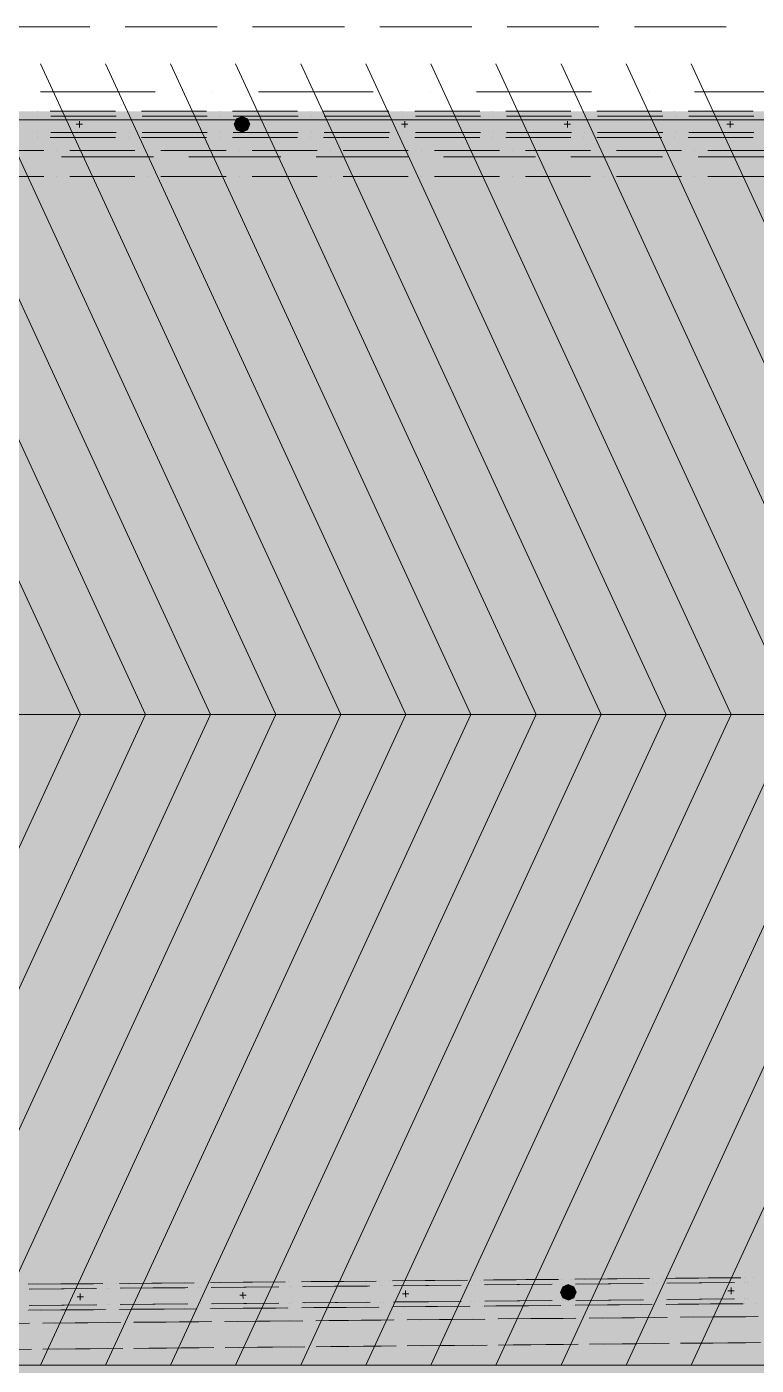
# Model space of a CAD drawing. Header units: inches. Extents: x 206002 to 410047, y 60394 to 83306.
# Drawn here: x 374307 to 375431, y 79249 to 81311 of the extents above; entities that cross this region are included whole.
import ezdxf

# ---------------------------------------------------------------- set-up
doc = ezdxf.new("R2010")
doc.units = ezdxf.units.IN
doc.header["$MEASUREMENT"] = 0
doc.layers.add('PDF_Shell - Roof', color=7, linetype='Continuous')
doc.layers.add('PDF_Structural - Bearing', color=7, linetype='Continuous')

msp = doc.modelspace()

# ---------------------------------------------------------------- hatches: boundary and pattern name
at = {"layer": 'PDF_Structural - Bearing', "true_color": 0xffffff, "transparency": 33554559}
for points in [[(376367.9, 81181), (365681.6, 81181), (365665.4, 81181), (365639, 81181), (365628.5, 81179.6), (365625, 81178.1), (365641.1, 81140.8), (365641.7, 81140.9), (365665.4, 81140.9), (365681.6, 81140.9), (376367.9, 81140.9)], [(376367.9, 81173.5), (365683.7, 81173.5), (365667.1, 81173.5), (365663.7, 81173.5), (365639.5, 81173.5), (365630.5, 81172.3), (365628.9, 81171.6), (365638.9, 81148.1), (365641.2, 81148.4), (365663.7, 81148.4), (365667.1, 81148.4), (365683.7, 81148.4), (376367.9, 81148.4)], [(374639, 81148.9), (374647.5, 81152.5), (374651, 81161), (374647.5, 81169.5), (374639, 81173), (374630.5, 81169.5), (374626.9, 81161), (374630.5, 81152.5)], [(376367.9, 81120.9), (365742.1, 81120.8), (365725.6, 81120.8), (365699, 81120.8), (365688.3, 81119.3), (365684.4, 81117.5), (365701.1, 81080.6), (365701.9, 81080.7), (365725.6, 81080.7), (365742.1, 81080.7), (376367.9, 81080.8)], [(376549, 79400.4), (376508.9, 79400.4), (376508.9, 79394.2), (367187.2, 79308.2), (367170.9, 79308), (367144.2, 79307.8), (367133.7, 79306.3), (367130.5, 79304.8), (367146.9, 79267.6), (367147.4, 79267.7), (367171.2, 79267.9), (367187.6, 79268.1), (376516.1, 79354.2), (376529.2, 79354.3), (376549, 79354.5)], [(376479.1, 79393.9), (367187.2, 79308.2), (367170.9, 79308), (367144.2, 79307.8), (367133.7, 79306.3), (367130.5, 79304.8), (367146.9, 79267.6), (367147.4, 79267.7), (367171.2, 79267.9), (367187.6, 79268.1), (376479.5, 79353.8)], [(376516.1, 79398.2), (376515.9, 79396.5), (376514.6, 79393.4), (376512.5, 79390.6), (376509.8, 79388.5), (376506.7, 79387.2), (376502.6, 79386.6), (376486.8, 79386.5), (367189.7, 79300.7), (367172.8, 79300.5), (367169.1, 79300.5), (367144.8, 79300.3), (367137.6, 79299.2), (367141.3, 79274), (367142.8, 79274.6), (367146.8, 79275.2), (367169.3, 79275.4), (367173.1, 79275.5), (367189.9, 79275.6), (376487, 79361.4), (376503.7, 79361.6), (376504.5, 79361.6), (376513.5, 79362.9), (376522.6, 79366.7), (376530.5, 79372.9), (376536.6, 79380.8), (376539.7, 79388.4)], [(376479.2, 79386.4), (367189.7, 79300.7), (367172.8, 79300.5), (367169.1, 79300.5), (367144.8, 79300.3), (367137.6, 79299.2), (367141.3, 79274), (367142.8, 79274.6), (367146.8, 79275.2), (367169.3, 79275.4), (367173.1, 79275.5), (367189.9, 79275.6), (376479.4, 79361.4)], [(375141.8, 79349.5), (375150.3, 79353.1), (375153.7, 79361.6), (375150.1, 79370.1), (375141.6, 79373.6), (375133.1, 79370), (375129.7, 79361.4), (375133.3, 79353)], [(375141.8, 79349.5), (375150.3, 79353.1), (375153.7, 79361.6), (375150.1, 79370.1), (375141.6, 79373.6), (375133.1, 79370), (375129.7, 79361.4), (375133.3, 79353)], [(376609.2, 79342), (376569.1, 79342), (376569.1, 79334.6), (367180.9, 79248), (367181.2, 79207.9), (376575.7, 79294.6), (376589.3, 79294.7), (376609.2, 79294.9)]]:
    msp.add_hatch(color=7, dxfattribs=at).paths.add_polyline_path(points)

# ---------------------------------------------------------------- linework, layer by layer
at = {"layer": 'PDF_Shell - Roof', "lineweight": 13}
msp.add_lwpolyline([(369709.9, 81167.7), (369744.7, 81167.7), (376478.8, 81167.7), (376478.8, 79162.5), (369744.7, 79162.5), (369709.9, 79162.5)], dxfattribs=at)
at = {"layer": 'PDF_Shell - Roof', "color": 7, "lineweight": 0, "true_color": 0xffffff, "transparency": 33554559}
msp.add_solid([(369744.7, 79162.5), (369744.7, 81167.7), (376478.8, 79162.5), (376478.8, 81167.7)], dxfattribs=at)
at = {"layer": 'PDF_Structural - Bearing', "lineweight": 18}
for points in [[(374263, 81311.3), (374404.5, 81311.3)], [(374459.1, 81311.3), (374600.6, 81311.3)], [(374655.2, 81311.3), (374796.7, 81311.3)], [(374851.3, 81311.3), (374992.8, 81311.3)], [(375047.4, 81311.3), (375188.9, 81311.3)], [(375243.6, 81311.3), (375385.1, 81311.3)], [(374361, 81110.8), (374502.5, 81110.8)], [(374557.2, 81110.8), (374698.6, 81110.8)], [(374753.3, 81110.8), (374894.7, 81110.8)], [(374949.4, 81110.8), (375090.9, 81110.8)], [(375145.5, 81110.8), (375287, 81110.8)], [(375341.6, 81110.8), (375483.2, 81110.8)]]:
    msp.add_lwpolyline(points, dxfattribs=at)
for points in [[(374390, 80251.8), (373927.3, 81254.4), (374390, 80251.8), (373927.3, 79249.2)], [(374490.3, 80251.8), (374027.6, 81254.4), (374490.3, 80251.8), (374027.6, 79249.2)], [(374590.5, 80251.8), (374127.8, 81254.4), (374590.5, 80251.8), (374127.8, 79249.2)], [(374690.8, 80251.8), (374228.1, 81254.4), (374690.8, 80251.8), (374228.1, 79249.2)], [(374791.1, 80251.8), (374328.4, 81254.4), (374791.1, 80251.8), (374328.4, 79249.2)], [(374891.3, 80251.8), (374428.6, 81254.4), (374891.3, 80251.8), (374428.6, 79249.2)], [(374991.6, 80251.8), (374528.9, 81254.4), (374991.6, 80251.8), (374528.9, 79249.2)], [(375091.9, 80251.8), (374629.1, 81254.4), (375091.9, 80251.8), (374629.1, 79249.2)], [(375192.1, 80251.8), (374729.4, 81254.4), (375192.1, 80251.8), (374729.4, 79249.2)], [(375292.4, 80251.8), (374829.7, 81254.4), (375292.4, 80251.8), (374829.7, 79249.2)], [(375392.7, 80251.8), (374929.9, 81254.4), (375392.7, 80251.8), (374929.9, 79249.2)], [(375492.9, 80251.8), (375030.2, 81254.4), (375492.9, 80251.8), (375030.2, 79249.2)], [(375593.2, 80251.8), (375130.5, 81254.4), (375593.2, 80251.8), (375130.5, 79249.2)], [(375693.5, 80251.8), (375230.7, 81254.4), (375693.5, 80251.8), (375230.7, 79249.2)], [(375793.7, 80251.8), (375331, 81254.4), (375793.7, 80251.8), (375331, 79249.2)]]:
    msp.add_lwpolyline(points, close=True, dxfattribs=at)
at = {"layer": 'PDF_Structural - Bearing', "lineweight": 20}
for points in [[(374328.3, 81211), (374505.1, 81211)], [(374593.6, 81211), (374593.6, 81211)], [(374664.2, 81211), (374841.1, 81211)], [(374929.5, 81211), (374929.5, 81211)], [(375000.3, 81211), (375177.2, 81211)], [(375265.6, 81211), (375265.6, 81211)], [(375336.3, 81211), (375513.2, 81211)]]:
    msp.add_lwpolyline(points, dxfattribs=at)
at = {"layer": 'PDF_Structural - Bearing', "lineweight": 13}
for points in [[(374323.4, 81181), (374323.4, 81181)], [(374324.5, 81173.5), (374324.5, 81173.5)], [(374443.8, 81181), (374393.6, 81181), (374343.5, 81181)], [(374444.9, 81173.5), (374394.7, 81173.5), (374344.6, 81173.5)], [(374388.3, 81166), (374388.3, 81161), (374388.3, 81156)], [(374463.8, 81181), (374463.8, 81181)], [(374464.9, 81173.5), (374464.9, 81173.5)], [(374584.1, 81181), (374534, 81181), (374483.9, 81181)], [(374585.2, 81173.5), (374535.1, 81173.5), (374485, 81173.5)], [(374604.2, 81181), (374604.2, 81181)], [(374605.3, 81173.5), (374605.3, 81173.5)], [(374724.5, 81181), (374674.4, 81181), (374624.2, 81181)], [(374725.6, 81173.5), (374675.5, 81173.5), (374625.3, 81173.5)], [(374744.6, 81181), (374744.6, 81181)], [(374745.7, 81173.5), (374745.7, 81173.5)], [(374864.9, 81181), (374814.7, 81181), (374764.6, 81181)], [(374866, 81173.5), (374815.8, 81173.5), (374765.7, 81173.5)], [(374884.9, 81181), (374884.9, 81181)], [(374886, 81173.5), (374886, 81173.5)], [(374889.6, 81166), (374889.6, 81161), (374889.6, 81156)], [(375005.2, 81181), (374955.1, 81181), (374905, 81181)], [(375006.3, 81173.5), (374956.2, 81173.5), (374906.1, 81173.5)], [(375025.3, 81181), (375025.3, 81181)], [(375026.4, 81173.5), (375026.4, 81173.5)], [(375145.6, 81181), (375095.5, 81181), (375045.3, 81181)], [(375146.7, 81173.5), (375096.6, 81173.5), (375046.4, 81173.5)], [(375140.3, 81166), (375140.3, 81161), (375140.3, 81156)], [(375165.7, 81181), (375165.7, 81181)], [(375166.8, 81173.5), (375166.8, 81173.5)], [(375286, 81181), (375235.8, 81181), (375185.7, 81181)], [(375287.1, 81173.5), (375236.9, 81173.5), (375186.8, 81173.5)], [(375306, 81181), (375306, 81181)], [(375307.1, 81173.5), (375307.1, 81173.5)], [(375426.3, 81181), (375376.2, 81181), (375326.1, 81181)], [(375427.5, 81173.5), (375377.3, 81173.5), (375327.2, 81173.5)], [(375391, 81166), (375391, 81161), (375391, 81156)], [(374324.5, 81148.4), (374324.5, 81148.4)], [(374344.6, 81148.4), (374394.7, 81148.4), (374444.9, 81148.4)], [(374393.3, 81161), (374388.3, 81161), (374383.3, 81161)], [(374464.9, 81148.4), (374464.9, 81148.4)], [(374485, 81148.4), (374535.1, 81148.4), (374585.2, 81148.4)], [(374605.3, 81148.4), (374605.3, 81148.4)], [(374625.3, 81148.4), (374675.5, 81148.4), (374725.6, 81148.4)], [(374626.9, 81161), (374626.9, 81161)], [(374651, 81161), (374651, 81161)], [(374745.7, 81148.4), (374745.7, 81148.4)], [(374765.7, 81148.4), (374815.8, 81148.4), (374866, 81148.4)], [(374894.6, 81161), (374889.6, 81161), (374884.6, 81161)], [(374886, 81148.4), (374886, 81148.4)], [(374906.1, 81148.4), (374956.2, 81148.4), (375006.3, 81148.4)], [(375026.4, 81148.4), (375026.4, 81148.4)], [(375046.4, 81148.4), (375096.6, 81148.4), (375146.7, 81148.4)], [(375145.3, 81161), (375140.3, 81161), (375135.3, 81161)], [(375166.8, 81148.4), (375166.8, 81148.4)], [(375186.8, 81148.4), (375236.9, 81148.4), (375287.1, 81148.4)], [(375307.1, 81148.4), (375307.1, 81148.4)], [(375327.2, 81148.4), (375377.3, 81148.4), (375427.5, 81148.4)], [(375396, 81161), (375391, 81161), (375385.9, 81161)], [(374323.4, 81140.9), (374323.4, 81140.9)], [(374343.5, 81140.9), (374393.6, 81140.9), (374443.8, 81140.9)], [(374463.8, 81140.9), (374463.8, 81140.9)], [(374483.9, 81140.9), (374534, 81140.9), (374584.1, 81140.9)], [(374604.2, 81140.9), (374604.2, 81140.9)], [(374624.2, 81140.9), (374674.4, 81140.9), (374724.5, 81140.9)], [(374744.6, 81140.9), (374744.6, 81140.9)], [(374764.6, 81140.9), (374814.7, 81140.9), (374864.9, 81140.9)], [(374884.9, 81140.9), (374884.9, 81140.9)], [(374905, 81140.9), (374955.1, 81140.9), (375005.2, 81140.9)], [(375025.3, 81140.9), (375025.3, 81140.9)], [(375045.3, 81140.9), (375095.5, 81140.9), (375145.6, 81140.9)], [(375165.7, 81140.9), (375165.7, 81140.9)], [(375185.7, 81140.9), (375235.8, 81140.9), (375286, 81140.9)], [(375306, 81140.9), (375306, 81140.9)], [(375326.1, 81140.9), (375376.2, 81140.9), (375426.3, 81140.9)], [(374333.7, 81120.9), (374283.5, 81120.9), (374233.4, 81120.9)], [(374353.7, 81120.9), (374353.7, 81120.9)], [(374474, 81120.9), (374423.9, 81120.9), (374373.8, 81120.9)], [(374494.1, 81120.9), (374494.1, 81120.9)], [(374614.4, 81120.9), (374564.3, 81120.9), (374514.1, 81120.9)], [(374634.5, 81120.9), (374634.5, 81120.9)], [(374754.8, 81120.9), (374704.6, 81120.9), (374654.5, 81120.9)], [(374774.8, 81120.9), (374774.8, 81120.9)], [(374895.1, 81120.9), (374845, 81120.9), (374794.9, 81120.9)], [(374915.2, 81120.9), (374915.2, 81120.9)], [(375035.5, 81120.9), (374985.4, 81120.9), (374935.3, 81120.9)], [(375055.6, 81120.9), (375055.6, 81120.9)], [(375175.9, 81120.9), (375125.8, 81120.9), (375075.6, 81120.9)], [(375195.9, 81120.9), (375195.9, 81120.9)], [(375316.3, 81120.9), (375266.1, 81120.9), (375216, 81120.9)], [(375336.3, 81120.9), (375336.3, 81120.9)], [(375456.6, 81120.9), (375406.5, 81120.9), (375356.4, 81120.9)], [(374233.4, 81080.8), (374283.5, 81080.8), (374333.7, 81080.8)], [(374353.7, 81080.8), (374353.7, 81080.8)], [(374373.8, 81080.8), (374423.9, 81080.8), (374474, 81080.8)], [(374494.1, 81080.8), (374494.1, 81080.8)], [(374514.1, 81080.8), (374564.3, 81080.8), (374614.4, 81080.8)], [(374634.5, 81080.8), (374634.5, 81080.8)], [(374654.5, 81080.8), (374704.6, 81080.8), (374754.8, 81080.8)], [(374774.8, 81080.8), (374774.8, 81080.8)], [(374794.9, 81080.8), (374845, 81080.8), (374895.1, 81080.8)], [(374915.2, 81080.8), (374915.2, 81080.8)], [(374935.3, 81080.8), (374985.4, 81080.8), (375035.5, 81080.8)], [(375055.6, 81080.8), (375055.6, 81080.8)], [(375075.6, 81080.8), (375125.8, 81080.8), (375175.9, 81080.8)], [(375195.9, 81080.8), (375195.9, 81080.8)], [(375216, 81080.8), (375266.1, 81080.8), (375316.3, 81080.8)], [(375336.3, 81080.8), (375336.3, 81080.8)], [(375356.4, 81080.8), (375406.5, 81080.8), (375456.6, 81080.8)], [(376478.8, 80652.9), (376478.8, 79249.2), (367070.9, 79249.2), (376478.8, 79249.2), (376478.8, 77845.5)], [(374409.9, 79374.8), (374359.7, 79374.4), (374309.6, 79373.9)], [(374424.7, 79375), (374374.6, 79374.5), (374324.4, 79374)], [(374429.9, 79375), (374429.9, 79375)], [(374444.8, 79375.2), (374444.8, 79375.2)], [(374550.2, 79376.1), (374500.1, 79375.7), (374450, 79375.2)], [(374565.1, 79376.3), (374514.9, 79375.8), (374464.8, 79375.3)], [(374570.3, 79376.3), (374570.3, 79376.3)], [(374585.1, 79376.5), (374585.1, 79376.5)], [(374690.6, 79377.4), (374640.5, 79377), (374590.3, 79376.5)], [(374705.5, 79377.6), (374655.3, 79377.1), (374605.2, 79376.6)], [(374710.7, 79377.6), (374710.7, 79377.6)], [(374725.5, 79377.7), (374725.5, 79377.7)], [(374830.9, 79378.7), (374780.7, 79378.3), (374730.7, 79377.8)], [(374845.8, 79378.9), (374795.7, 79378.4), (374745.6, 79377.9)], [(374850.9, 79378.9), (374850.9, 79378.9)], [(374852.2, 79371.4), (374852.2, 79371.4)], [(374856, 79371.4), (374856, 79371.4)], [(374865.9, 79379), (374865.9, 79379)], [(374971.3, 79380), (374921.1, 79379.6), (374871, 79379.1)], [(374972.6, 79372.5), (374922.4, 79372), (374872.3, 79371.6)], [(374976.4, 79372.5), (374926.2, 79372.1), (374876.1, 79371.6)], [(374986.2, 79380.2), (374936.1, 79379.7), (374885.9, 79379.2)], [(374991.3, 79380.2), (374991.3, 79380.2)], [(374992.6, 79372.7), (374992.6, 79372.7)], [(374996.4, 79372.7), (374996.4, 79372.7)], [(375006.2, 79380.3), (375006.2, 79380.3)], [(375111.6, 79381.3), (375061.5, 79380.9), (375011.4, 79380.4)], [(375112.9, 79373.8), (375062.8, 79373.3), (375012.7, 79372.9)], [(375116.7, 79373.8), (375066.6, 79373.4), (375016.5, 79372.9)], [(375126.6, 79381.4), (375076.4, 79381), (375026.3, 79380.5)], [(375131.7, 79381.5), (375131.7, 79381.5)], [(375133, 79374), (375133, 79374)], [(375136.8, 79374), (375136.8, 79374)], [(375146.6, 79381.6), (375146.6, 79381.6)], [(375252, 79382.6), (375201.9, 79382.2), (375151.7, 79381.7)], [(375253.3, 79375.1), (375203.2, 79374.6), (375153, 79374.2)], [(375257.1, 79375.1), (375207, 79374.7), (375156.8, 79374.2)], [(375266.9, 79382.8), (375216.8, 79382.3), (375166.7, 79381.8)], [(375272, 79382.8), (375272, 79382.8)], [(375273.3, 79375.3), (375273.3, 79375.3)], [(375277.2, 79375.3), (375277.2, 79375.3)], [(375287, 79382.9), (375287, 79382.9)], [(375392.4, 79383.9), (375342.2, 79383.4), (375292.1, 79383)], [(375393.7, 79376.4), (375343.5, 79375.9), (375293.4, 79375.5)], [(375397.5, 79376.4), (375347.3, 79376), (375297.2, 79375.5)], [(375407.3, 79384), (375357.2, 79383.6), (375307, 79383.1)], [(375412.4, 79384.1), (375412.4, 79384.1)], [(375413.7, 79376.6), (375413.7, 79376.6)], [(375417.5, 79376.6), (375417.5, 79376.6)], [(375427.3, 79384.2), (375427.3, 79384.2)], [(374411.1, 79367.3), (374360.9, 79366.9), (374310.8, 79366.4)], [(374414.9, 79367.4), (374364.8, 79366.9), (374314.6, 79366.4)], [(374431.1, 79367.5), (374431.1, 79367.5)], [(374434.9, 79367.6), (374434.9, 79367.6)], [(374551.4, 79368.6), (374501.3, 79368.2), (374451.2, 79367.7)], [(374555.3, 79368.7), (374505.1, 79368.2), (374455, 79367.7)], [(374571.5, 79368.8), (374571.5, 79368.8)], [(374575.3, 79368.8), (374575.3, 79368.8)], [(374691.8, 79369.9), (374641.7, 79369.5), (374591.5, 79369)], [(374695.6, 79370), (374645.5, 79369.5), (374595.4, 79369)], [(374711.9, 79370.1), (374711.9, 79370.1)], [(374715.7, 79370.1), (374715.7, 79370.1)], [(374832.2, 79371.2), (374782.1, 79370.8), (374731.9, 79370.3)], [(374836, 79371.3), (374785.9, 79370.8), (374735.7, 79370.3)], [(375129.7, 79361.4), (375129.7, 79361.4)], [(375129.7, 79361.4), (375129.7, 79361.4)], [(375153.7, 79361.6), (375153.7, 79361.6)], [(375153.7, 79361.6), (375153.7, 79361.6)], [(375293.6, 79350.4), (375343.7, 79350.9), (375393.9, 79351.3)], [(375297.4, 79350.4), (375347.5, 79350.9), (375397.7, 79351.4)], [(375413.9, 79351.5), (375413.9, 79351.5)], [(375417.7, 79351.5), (375417.7, 79351.5)], [(374308.2, 79333.8), (374308.2, 79333.8)], [(374309.9, 79333.8), (374360, 79334.3), (374410.2, 79334.7)], [(374311.1, 79341.3), (374361.2, 79341.8), (374411.4, 79342.3)], [(374314.8, 79341.4), (374365, 79341.8), (374415.1, 79342.3)], [(374328.3, 79334), (374378.4, 79334.4), (374428.5, 79334.9)], [(374430.2, 79334.9), (374430.2, 79334.9)], [(374431.4, 79342.4), (374431.4, 79342.4)], [(374435.1, 79342.5), (374435.1, 79342.5)], [(374448.6, 79335.1), (374448.6, 79335.1)], [(374450.3, 79335.1), (374500.4, 79335.6), (374550.5, 79336)], [(374451.4, 79342.6), (374501.5, 79343.1), (374551.6, 79343.6)], [(374455.2, 79342.7), (374505.3, 79343.1), (374555.5, 79343.6)], [(374468.6, 79335.3), (374518.8, 79335.7), (374568.9, 79336.2)], [(374570.6, 79336.2), (374570.6, 79336.2)], [(374571.7, 79343.7), (374571.7, 79343.7)], [(374575.5, 79343.8), (374575.5, 79343.8)], [(374588.9, 79336.4), (374588.9, 79336.4)], [(374590.6, 79336.4), (374640.8, 79336.9), (374690.9, 79337.3)], [(374591.8, 79343.9), (374641.9, 79344.4), (374692, 79344.9)], [(374595.6, 79344), (374645.7, 79344.4), (374695.8, 79344.9)], [(374609, 79336.6), (374659.1, 79337), (374709.3, 79337.5)], [(374711, 79337.5), (374711, 79337.5)], [(374712.1, 79345), (374712.1, 79345)], [(374715.9, 79345.1), (374715.9, 79345.1)], [(374729.3, 79337.7), (374729.3, 79337.7)], [(374731, 79337.7), (374781.2, 79338.2), (374831.3, 79338.6)], [(374732.1, 79345.2), (374782.3, 79345.7), (374832.4, 79346.2)], [(374735.9, 79345.3), (374786.1, 79345.7), (374836.2, 79346.2)], [(374749.4, 79337.9), (374799.5, 79338.3), (374849.6, 79338.8)], [(374851.3, 79338.8), (374851.3, 79338.8)], [(374852.4, 79346.3), (374852.4, 79346.3)], [(374856.2, 79346.4), (374856.2, 79346.4)], [(374869.7, 79339), (374869.7, 79339)], [(374871.4, 79339), (374921.5, 79339.5), (374971.7, 79339.9)], [(374872.5, 79346.5), (374922.6, 79347), (374972.8, 79347.4)], [(374876.3, 79346.6), (374926.4, 79347), (374976.6, 79347.5)], [(374889.7, 79339.2), (374939.9, 79339.6), (374990, 79340.1)], [(374991.7, 79340.1), (374991.7, 79340.1)], [(374992.8, 79347.6), (374992.8, 79347.6)], [(374996.6, 79347.7), (374996.6, 79347.7)], [(375010.1, 79340.3), (375010.1, 79340.3)], [(375011.8, 79340.3), (375061.9, 79340.8), (375112, 79341.2)], [(375012.9, 79347.8), (375063, 79348.3), (375113.1, 79348.7)], [(375016.7, 79347.9), (375066.8, 79348.3), (375116.9, 79348.8)], [(375030.1, 79340.5), (375080.2, 79340.9), (375130.4, 79341.4)], [(375132.1, 79341.4), (375132.1, 79341.4)], [(375133.2, 79348.9), (375133.2, 79348.9)], [(375137, 79349), (375137, 79349)], [(375150.4, 79341.6), (375150.4, 79341.6)], [(375152.1, 79341.6), (375202.3, 79342), (375252.4, 79342.5)], [(375153.2, 79349.1), (375203.4, 79349.6), (375253.5, 79350)], [(375157, 79349.1), (375207.2, 79349.6), (375257.3, 79350.1)], [(375170.5, 79341.8), (375220.6, 79342.2), (375270.7, 79342.7)], [(375272.4, 79342.7), (375272.4, 79342.7)], [(375273.5, 79350.2), (375273.5, 79350.2)], [(375277.4, 79350.3), (375277.4, 79350.3)], [(375290.8, 79342.9), (375290.8, 79342.9)], [(375292.5, 79342.9), (375342.6, 79343.3), (375392.8, 79343.8)], [(375310.8, 79343), (375361, 79343.5), (375411.1, 79344)], [(375412.8, 79344), (375412.8, 79344)], [(375431.2, 79344.2), (375431.2, 79344.2)], [(374311.3, 79313.8), (374261.2, 79313.3), (374211, 79312.8)], [(374311.7, 79313.8), (374311.7, 79313.8)], [(374331.4, 79314), (374331.4, 79314)], [(374432, 79314.9), (374381.9, 79314.4), (374331.8, 79314)], [(374451.7, 79315.1), (374401.5, 79314.6), (374351.4, 79314.1)], [(374452.1, 79315.1), (374452.1, 79315.1)], [(374471.7, 79315.2), (374471.7, 79315.2)], [(374572.4, 79316.2), (374522.3, 79315.7), (374472.1, 79315.3)], [(374592.1, 79316.4), (374541.9, 79315.9), (374491.8, 79315.4)], [(374592.5, 79316.4), (374592.5, 79316.4)], [(374612.1, 79316.5), (374612.1, 79316.5)], [(374712.8, 79317.5), (374662.6, 79317), (374612.5, 79316.5)], [(374732.4, 79317.7), (374682.3, 79317.2), (374632.2, 79316.7)], [(374732.8, 79317.7), (374732.8, 79317.7)], [(374752.5, 79317.8), (374752.5, 79317.8)], [(374853.1, 79318.8), (374803, 79318.3), (374752.9, 79317.8)], [(374872.8, 79319), (374822.7, 79318.5), (374772.5, 79318)], [(374873.2, 79319), (374873.2, 79319)], [(374892.8, 79319.1), (374892.8, 79319.1)], [(374993.5, 79320.1), (374943.4, 79319.6), (374893.2, 79319.1)], [(375013.2, 79320.2), (374963, 79319.8), (374912.9, 79319.3)], [(375013.6, 79320.2), (375013.6, 79320.2)], [(375033.2, 79320.4), (375033.2, 79320.4)], [(375133.9, 79321.4), (375083.7, 79320.9), (375033.6, 79320.4)], [(375153.5, 79321.5), (375103.4, 79321.1), (375053.3, 79320.6)], [(375153.9, 79321.5), (375153.9, 79321.5)], [(375173.6, 79321.7), (375173.6, 79321.7)], [(375274.2, 79322.7), (375224.1, 79322.2), (375174, 79321.7)], [(375293.9, 79322.8), (375243.8, 79322.4), (375193.6, 79321.9)], [(375294.3, 79322.8), (375294.3, 79322.8)], [(375314, 79323), (375314, 79323)], [(375414.6, 79323.9), (375364.5, 79323.5), (375314.4, 79323)], [(375434.2, 79324.1), (375384.1, 79323.7), (375334, 79323.2)], [(374214.6, 79272.8), (374264.7, 79273.2), (374314.8, 79273.7)], [(374312.1, 79273.7), (374312.1, 79273.7)], [(374332.2, 79273.9), (374382.3, 79274.3), (374432.4, 79274.8)], [(374334.9, 79273.9), (374334.9, 79273.9)], [(374354.9, 79274.1), (374405.1, 79274.5), (374455.2, 79275)], [(374452.5, 79275), (374452.5, 79275)], [(374472.5, 79275.1), (374522.7, 79275.6), (374572.8, 79276.1)], [(374475.2, 79275.2), (374475.2, 79275.2)], [(374495.3, 79275.4), (374545.4, 79275.8), (374595.6, 79276.3)], [(374592.9, 79276.3), (374592.9, 79276.3)], [(374612.9, 79276.4), (374663, 79276.9), (374713.2, 79277.4)], [(374615.6, 79276.5), (374615.6, 79276.5)], [(374635.7, 79276.7), (374685.8, 79277.1), (374735.9, 79277.6)], [(374733.2, 79277.6), (374733.2, 79277.6)], [(374753.3, 79277.7), (374803.4, 79278.2), (374853.5, 79278.7)], [(374756, 79277.8), (374756, 79277.8)], [(374776, 79277.9), (374826.2, 79278.4), (374876.3, 79278.9)], [(374873.6, 79278.8), (374873.6, 79278.8)], [(374893.6, 79279), (374943.8, 79279.5), (374993.9, 79280)], [(374896.4, 79279.1), (374896.4, 79279.1)], [(374916.4, 79279.2), (374966.5, 79279.7), (375016.6, 79280.2)], [(375014, 79280.1), (375014, 79280.1)], [(375033.9, 79280.3), (375084, 79280.8), (375134.2, 79281.3)], [(375036.6, 79280.4), (375036.6, 79280.4)], [(375056.7, 79280.5), (375106.8, 79281), (375156.9, 79281.5)], [(375154.2, 79281.4), (375154.2, 79281.4)], [(375174.3, 79281.6), (375224.4, 79282.1), (375274.5, 79282.5)], [(375177, 79281.6), (375177, 79281.6)], [(375197, 79281.8), (375247.2, 79282.3), (375297.3, 79282.8)], [(375294.6, 79282.7), (375294.6, 79282.7)], [(375314.7, 79282.9), (375364.8, 79283.4), (375414.9, 79283.8)], [(375317.4, 79282.9), (375317.4, 79282.9)], [(375337.4, 79283.1), (375387.5, 79283.6), (375437.7, 79284.1)]]:
    msp.add_lwpolyline(points, dxfattribs=at)
for points in [[(374639, 81148.9), (374647.5, 81152.5), (374651, 81161), (374647.5, 81169.5), (374639, 81173), (374630.5, 81169.5), (374626.9, 81161), (374630.5, 81152.5)], [(367070.9, 80251.8), (376478.8, 80251.8)], [(375141.8, 79349.5), (375150.3, 79353.1), (375153.7, 79361.6), (375150.1, 79370.1), (375141.6, 79373.6), (375133.1, 79370), (375129.7, 79361.4), (375133.3, 79353)], [(375141.8, 79349.5), (375150.3, 79353.1), (375153.7, 79361.6), (375150.1, 79370.1), (375141.6, 79373.6), (375133.1, 79370), (375129.7, 79361.4), (375133.3, 79353)], [(374384.7, 79354.6), (374389.7, 79354.6), (374394.7, 79354.6), (374389.7, 79354.6)], [(374389.8, 79349.6), (374389.7, 79354.6), (374389.7, 79359.6), (374389.7, 79354.6)], [(374635.4, 79356.9), (374640.4, 79356.9), (374645.4, 79357), (374640.4, 79356.9)], [(374640.5, 79351.9), (374640.4, 79356.9), (374640.4, 79361.9), (374640.4, 79356.9)], [(374886, 79359.2), (374891, 79359.2), (374896.1, 79359.3), (374891, 79359.2)], [(374891.1, 79354.2), (374891, 79359.2), (374891, 79364.2), (374891, 79359.2)], [(375387.3, 79363.8), (375392.4, 79363.9), (375397.4, 79363.9), (375392.4, 79363.9)], [(375392.4, 79358.8), (375392.4, 79363.9), (375392.4, 79368.9), (375392.4, 79363.9)], [(367070.9, 79249.2), (376478.8, 79249.2)]]:
    msp.add_lwpolyline(points, close=True, dxfattribs=at)
at = {"layer": 'PDF_Structural - Bearing', "color": 7, "lineweight": 0, "true_color": 0xffffff, "transparency": 33554559}
msp.add_solid([(367231.1, 79248.4), (367231.4, 79208.3), (376479.7, 79333.8), (376480, 79293.7)], dxfattribs=at)

doc.saveas('drawing.dxf')
